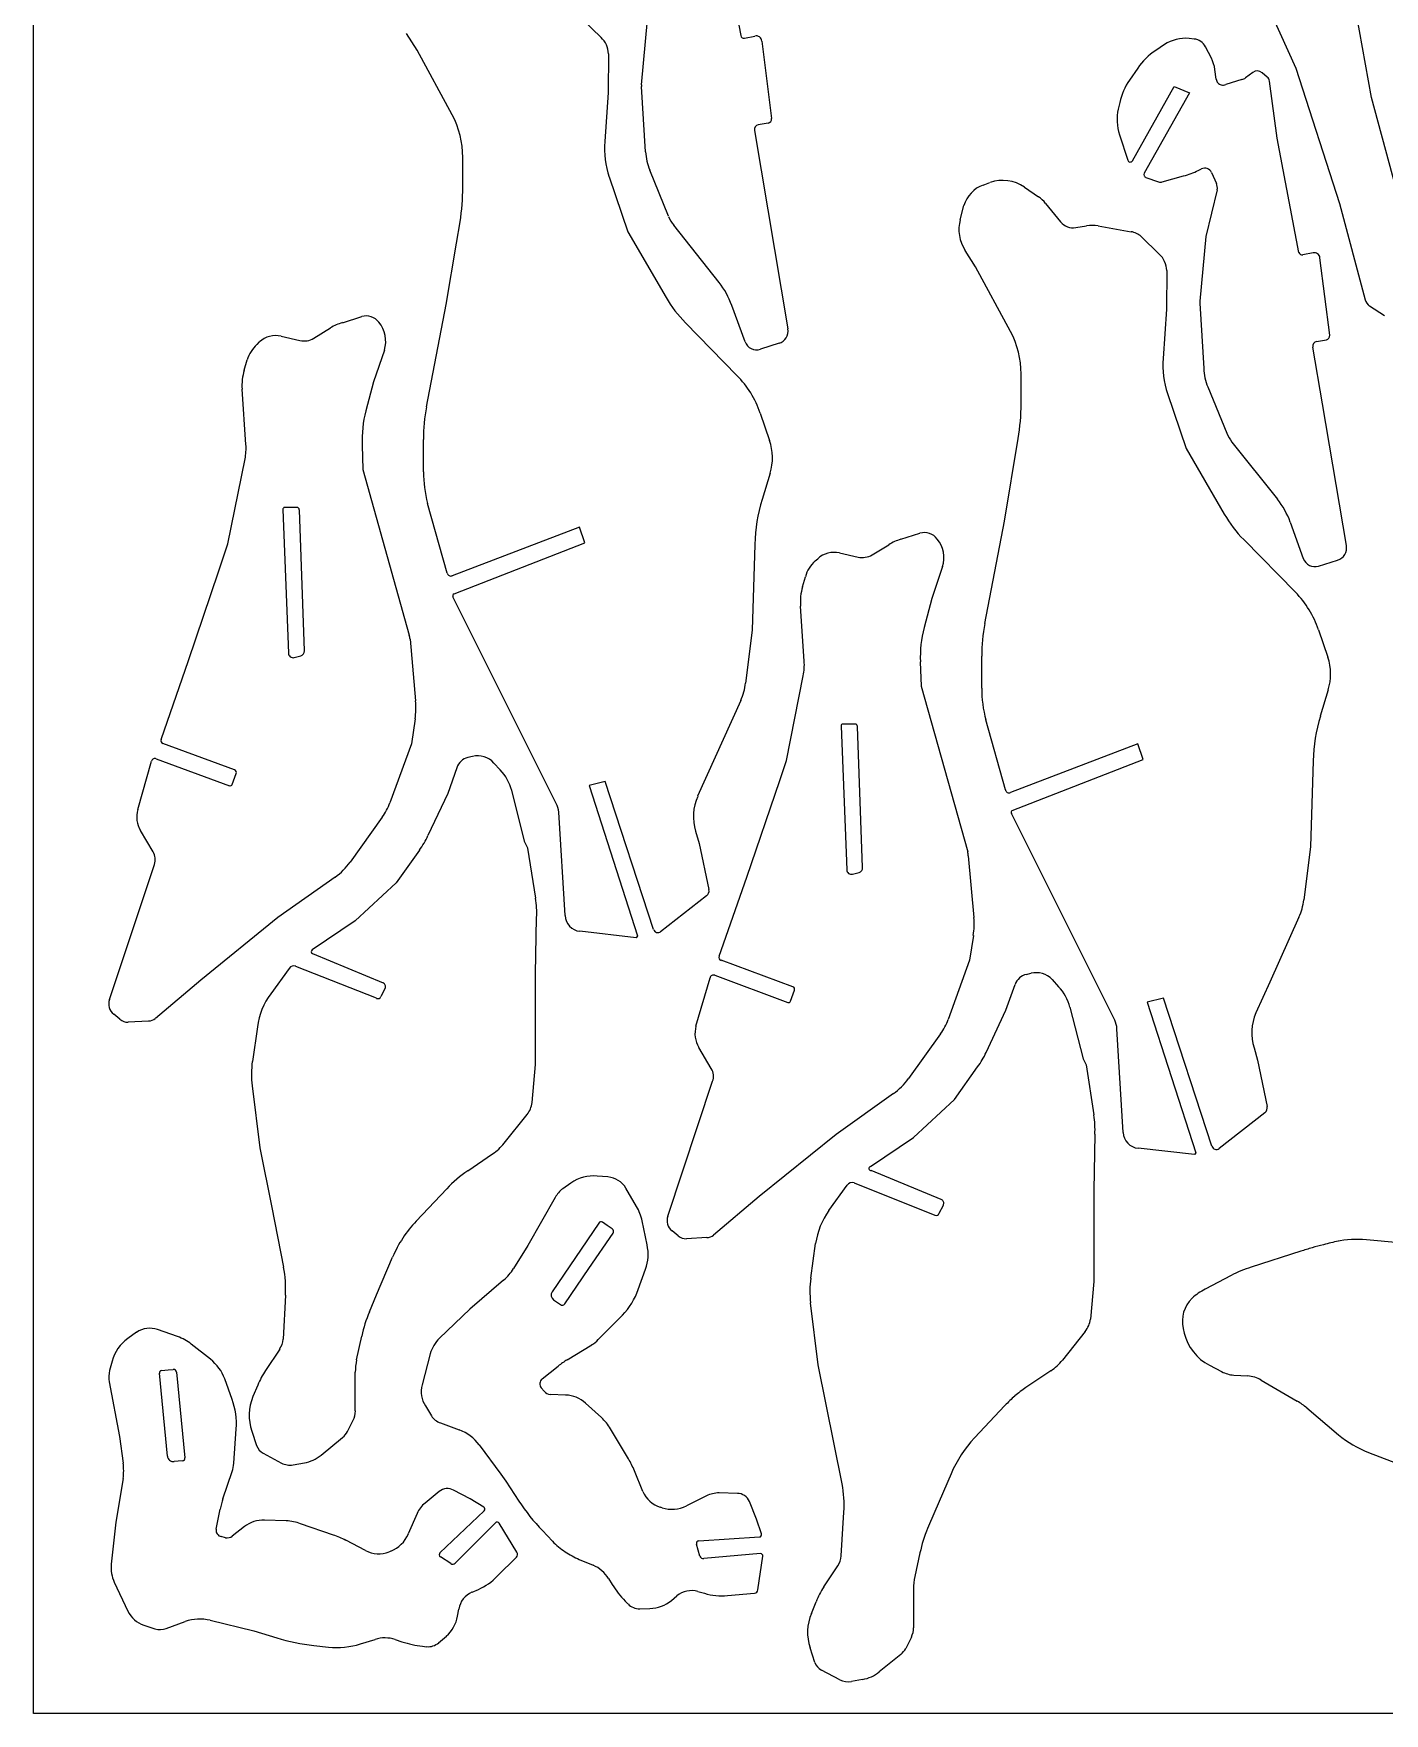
# Model space of a CAD drawing. Extents: x 0 to 10.2, y 0 to 8.
# Drawn here: x 0 to 4.18, y 0 to 5.2 of the extents above; entities that cross this region are included whole.
import ezdxf

# ---------------------------------------------------------------- set-up
doc = ezdxf.new("R2010")
doc.units = 0
doc.layers.add('WHITE', color=7, linetype='CONTINUOUS')

msp = doc.modelspace()

# ---------------------------------------------------------------- linework, layer by layer
at = {"layer": 'WHITE', "linetype": 'CONTINUOUS'}
for p, q in [((0, 0), (0, 8.0345)), ((3.6657, 5.6178), (3.9055, 5.0918)), ((2.1199, 5.5454), (2.1877, 5.192)), ((4.1396, 5.0002), (4.0735, 5.3652)), ((1.6987, 5.2407), (1.7555, 5.1868)), ((1.8806, 5.0402), (1.8997, 5.2407)), ((1.1871, 5.1474), (1.1541, 5.1984)), ((1.2954, 4.9469), (1.1871, 5.1474)), ((2.1993, 5.1845), (2.2311, 5.1908)), ((2.2531, 5.1752), (2.2827, 4.9359)), ((3.4988, 5.1642), (3.4716, 5.1462)), ((3.5903, 5.1816), (3.5747, 5.1833)), ((3.6437, 5.1219), (3.6257, 5.1572)), ((1.7786, 5.1358), (1.7775, 5.0159)), ((3.416, 5.0912), (3.3905, 5.0547)), ((3.6587, 5.0576), (3.6547, 5.0877)), ((3.7375, 5.0559), (3.6888, 5.0408)), ((3.7723, 5.0785), (3.7497, 5.0616)), ((3.8163, 5.064), (3.8007, 5.0773)), ((3.847, 4.8745), (3.8238, 5.0512)), ((3.9055, 5.0918), (4.0399, 4.6729)), ((1.7775, 5.0159), (1.7671, 4.8641)), ((1.8933, 4.8328), (1.8806, 5.035)), ((3.3997, 4.805), (3.5284, 5.0344)), ((3.5759, 5.0153), (3.4362, 4.7667)), ((3.5284, 5.0344), (3.5759, 5.0153)), ((4.2584, 4.5576), (4.1396, 5.0002)), ((3.3603, 4.9852), (3.3557, 4.9649)), ((2.23, 4.8988), (2.3337, 4.2847)), ((2.2723, 4.9214), (2.2416, 4.9156)), ((3.3592, 4.8855), (3.3853, 4.8067)), ((3.9148, 4.5211), (3.847, 4.8745)), ((1.3279, 4.7233), (1.3279, 4.8154)), ((1.781, 4.7546), (1.8389, 4.5854)), ((1.964, 4.6329), (1.9061, 4.776)), ((2.938, 4.7297), (2.9588, 4.7372)), ((3.4414, 4.7528), (3.4803, 4.7395)), ((3.4919, 4.7395), (3.5579, 4.7581)), ((3.6031, 4.7749), (3.6129, 4.7795)), ((3.6442, 4.7685), (3.6593, 4.7349)), ((3.0654, 4.7233), (3.1089, 4.6932)), ((3.6616, 4.7146), (3.6268, 4.5703)), ((2.8667, 4.6225), (2.8783, 4.6659)), ((3.1309, 4.6729), (3.1772, 4.6155)), ((4.0399, 4.6729), (4.1193, 4.3745)), ((1.3082, 4.5495), (1.3192, 4.6161)), ((1.8389, 4.5854), (1.9565, 4.382)), ((2.121, 4.4284), (1.9803, 4.6051)), ((3.2242, 4.5981), (3.2572, 4.6034)), ((3.2937, 4.6034), (3.3951, 4.5854)), ((1.2763, 4.36), (1.3082, 4.5495)), ((2.9142, 4.4765), (2.8818, 4.5275)), ((3.4264, 4.5703), (3.4826, 4.5159)), ((3.6268, 4.5703), (3.6083, 4.3699)), ((3.0226, 4.2766), (2.9142, 4.4765)), ((3.9583, 4.5199), (3.9264, 4.5136)), ((4.0098, 4.265), (3.9797, 4.5049)), ((3.5058, 4.4649), (3.5052, 4.3455)), ((3.6083, 4.3699), (3.6077, 4.3641)), ((0.9554, 4.3038), (1.015, 4.3224)), ((1.2155, 4.0437), (1.2763, 4.36)), ((2.201, 4.2447), (2.1599, 4.3571)), ((3.5052, 4.3455), (3.4942, 4.1932)), ((3.6077, 4.3641), (3.6199, 4.1619)), ((4.1332, 4.3554), (4.179, 4.3258)), ((0.8667, 4.2557), (0.9183, 4.2876)), ((2.0168, 4.3032), (2.1761, 4.1404)), ((0.6912, 4.2366), (0.6987, 4.2442)), ((0.7659, 4.2621), (0.8238, 4.2488)), ((1.0851, 4.2192), (1.0515, 4.1207)), ((2.3065, 4.2401), (2.2485, 4.2216)), ((3.9872, 4.0524), (3.9571, 4.2285)), ((3.9687, 4.2453), (3.9994, 4.2505)), ((0.6518, 4.1567), (0.661, 4.1885)), ((1.0515, 4.1207), (1.0278, 4.0309)), ((3.055, 4.0524), (3.055, 4.1451)), ((0.657, 3.9272), (0.6448, 4.0976)), ((3.5081, 4.0842), (3.566, 3.9145)), ((3.6326, 4.1051), (3.6912, 3.962)), ((2.2479, 4.024), (2.2769, 3.9394)), ((4.0613, 3.6138), (3.9872, 4.0524)), ((1.0162, 3.9249), (1.0185, 3.8496)), ((1.2062, 3.8426), (1.2062, 3.9423)), ((3.0034, 3.6891), (3.0463, 3.9458)), ((3.566, 3.9145), (3.6836, 3.7111)), ((3.7074, 3.9342), (3.8482, 3.7575)), ((0.6014, 3.6196), (0.6541, 3.882)), ((1.0185, 3.8496), (1.1622, 3.3368)), ((2.2786, 3.838), (2.2537, 3.7569)), ((1.2792, 3.5286), (1.219, 3.7447)), ((0.7711, 3.7256), (0.7885, 3.2812)), ((0.8151, 3.732), (0.7769, 3.732)), ((0.8377, 3.2882), (0.8221, 3.725)), ((1.6888, 3.6711), (1.2954, 3.5205)), ((1.7051, 3.6225), (1.6888, 3.6711)), ((2.6825, 3.6335), (2.7421, 3.652)), ((2.9426, 3.3728), (3.0034, 3.6891)), ((3.8876, 3.6868), (3.9281, 3.5738)), ((0.5724, 3.5327), (0.6014, 3.6196)), ((1.3007, 3.4643), (1.7051, 3.6225)), ((2.2317, 3.6178), (2.223, 3.3525)), ((2.493, 3.5912), (2.5509, 3.5784)), ((2.5938, 3.5854), (2.6454, 3.6167)), ((3.7439, 3.6323), (3.9038, 3.4695)), ((2.4177, 3.5663), (2.4258, 3.5732)), ((2.8117, 3.5489), (2.7786, 3.4504)), ((3.9756, 3.5506), (4.0342, 3.5692)), ((0.4797, 3.2586), (0.5724, 3.5327)), ((2.3789, 3.4863), (2.3876, 3.5176)), ((1.617, 2.816), (1.2972, 3.4556)), ((2.7786, 3.4504), (2.7549, 3.36)), ((2.3841, 3.2563), (2.3725, 3.4267)), ((2.223, 3.3525), (2.2027, 3.1885)), ((3.9751, 3.3531), (4.004, 3.2685)), ((1.1645, 3.3247), (1.1819, 3.1335)), ((0.3945, 3.0136), (0.4797, 3.2586)), ((0.8059, 3.2673), (0.8267, 3.2731)), ((2.7433, 3.254), (2.7456, 3.1787)), ((2.9333, 3.1723), (2.9333, 3.272)), ((2.329, 2.9492), (2.3812, 3.2111)), ((2.7456, 3.1787), (2.8899, 2.6659)), ((2.1877, 3.1346), (2.0544, 2.838)), ((4.0052, 3.1671), (3.9808, 3.086)), ((1.1801, 3.0779), (1.1686, 3.0008)), ((3.0063, 2.8583), (2.9461, 3.0744)), ((2.4982, 3.0553), (2.5156, 2.6103)), ((2.5417, 3.0616), (2.504, 3.0616)), ((2.5648, 2.6173), (2.5486, 3.0541)), ((0.6216, 2.9197), (0.3997, 3.0014)), ((1.1686, 3.0008), (1.1025, 2.8183)), ((3.416, 3.0008), (3.0226, 2.8496)), ((3.4322, 2.9521), (3.416, 3.0008)), ((0.3221, 2.7969), (0.365, 2.9469)), ((0.3795, 2.9545), (0.606, 2.871)), ((1.3093, 2.9267), (1.281, 2.8467)), ((1.358, 2.9614), (1.3435, 2.9579)), ((1.4438, 2.9197), (1.4241, 2.9411)), ((2.3082, 2.8867), (2.329, 2.9492)), ((3.0278, 2.794), (3.4322, 2.9521)), ((3.9588, 2.9475), (3.9501, 2.6816)), ((0.6141, 2.8751), (0.6268, 2.9087)), ((1.7682, 2.8838), (1.719, 2.8716)), ((1.719, 2.8716), (1.8684, 2.4058)), ((1.9183, 2.4255), (1.7682, 2.8838)), ((2.2068, 2.5877), (2.3082, 2.8867)), ((1.281, 2.8467), (1.2201, 2.7163)), ((1.5202, 2.6966), (1.4791, 2.856)), ((1.0788, 2.7731), (0.9797, 2.6346)), ((1.6442, 2.4689), (1.6245, 2.7893)), ((3.3447, 2.1457), (3.0249, 2.7853)), ((0.3696, 2.6665), (0.3308, 2.732)), ((2.0481, 2.7302), (2.0591, 2.692)), ((1.1935, 2.6711), (1.1216, 2.5703)), ((1.5295, 2.6781), (1.5202, 2.6966)), ((1.5533, 2.5228), (1.5295, 2.6781)), ((2.0591, 2.692), (2.0892, 2.5495)), ((2.8916, 2.6538), (2.909, 2.4626)), ((3.9501, 2.6816), (3.9299, 2.5176)), ((0.2346, 2.2094), (0.3737, 2.6271)), ((2.533, 2.597), (2.5538, 2.6028)), ((0.9328, 2.5883), (0.756, 2.4626)), ((1.1216, 2.5703), (0.9953, 2.4527)), ((2.1211, 2.3432), (2.2068, 2.5877)), ((2.0817, 2.5298), (1.9397, 2.4191)), ((0.756, 2.4626), (0.5173, 2.2696)), ((0.9953, 2.4527), (0.8621, 2.3629)), ((1.5527, 2.2888), (1.5562, 2.4626)), ((3.9148, 2.4643), (3.825, 2.2633)), ((1.8644, 2.4006), (1.69, 2.4203)), ((1.8684, 2.4058), (1.8644, 2.4006)), ((2.9073, 2.4075), (2.8957, 2.3305)), ((0.8632, 2.3513), (1.0811, 2.2609)), ((0.7902, 2.3056), (0.7335, 2.2273)), ((1.0608, 2.2129), (0.8111, 2.3119)), ((1.5527, 2.0078), (1.5527, 2.2888)), ((2.3487, 2.2488), (2.1268, 2.3305)), ((2.8957, 2.3305), (2.8296, 2.1474)), ((3.0712, 2.287), (3.0857, 2.2905)), ((0.5173, 2.2696), (0.3766, 2.1509)), ((1.0874, 2.2442), (1.0747, 2.2181)), ((2.0492, 2.1265), (2.0927, 2.276)), ((2.1071, 2.2841), (2.3331, 2.2001)), ((2.3418, 2.2042), (2.354, 2.2378)), ((3.0081, 2.1758), (3.0365, 2.2557)), ((3.1512, 2.2708), (3.1709, 2.2488)), ((3.825, 2.2633), (3.7815, 2.1677)), ((3.2062, 2.1851), (3.2474, 2.0257)), ((3.4953, 2.2134), (3.4455, 2.2007)), ((3.4455, 2.2007), (3.5956, 1.7349)), ((3.6454, 1.7552), (3.4953, 2.2134)), ((0.2671, 2.148), (0.2479, 2.1636)), ((0.3557, 2.1427), (0.2925, 2.1393)), ((2.9472, 2.0454), (3.0081, 2.1758)), ((0.6923, 2.1248), (0.6767, 2.0176)), ((2.8059, 2.1028), (2.7068, 1.9643)), ((3.3708, 1.798), (3.3516, 2.1184)), ((2.0967, 1.9956), (2.0579, 2.0611)), ((3.7757, 2.0593), (3.7862, 2.0211)), ((1.5422, 1.8902), (1.5527, 2.0078)), ((2.8487, 1.8994), (2.9206, 2.0008)), ((3.2474, 2.0257), (3.2566, 2.0072)), ((3.2566, 2.0072), (3.2804, 1.8519)), ((3.7862, 2.0211), (3.8163, 1.8786)), ((0.6761, 1.9417), (0.6998, 1.7499)), ((1.9617, 1.5385), (2.1008, 1.9562)), ((2.6599, 1.918), (2.4832, 1.7917)), ((2.7224, 1.7824), (2.8487, 1.8994)), ((1.4559, 1.7644), (1.5266, 1.8531)), ((3.8094, 1.8589), (3.6674, 1.7482)), ((2.4832, 1.7917), (2.2445, 1.5993)), ((2.5892, 1.692), (2.7224, 1.7824)), ((3.2833, 1.7922), (3.2804, 1.6178)), ((0.6998, 1.7499), (0.7369, 1.5651)), ((1.343, 1.6793), (1.42, 1.7314)), ((3.5915, 1.7297), (3.4171, 1.7488)), ((3.5956, 1.7349), (3.5915, 1.7297)), ((2.8082, 1.59), (2.5909, 1.6804)), ((1.1836, 1.5234), (1.2781, 1.6236)), ((1.6616, 1.641), (1.6373, 1.6236)), ((1.7769, 1.6601), (1.7439, 1.663)), ((1.8655, 1.5686), (1.8325, 1.6254)), ((2.4606, 1.5564), (2.5173, 1.6346)), ((2.5382, 1.6416), (2.7879, 1.5419)), ((3.2804, 1.6178), (3.2804, 1.3368)), ((0.7369, 1.5651), (0.7734, 1.3809)), ((1.6135, 1.5964), (1.5289, 1.4475)), ((2.2445, 1.5993), (2.1037, 1.48)), ((2.8018, 1.5477), (2.8146, 1.5732)), ((1.7491, 1.5176), (1.6043, 1.305)), ((1.774, 1.5101), (1.7601, 1.5199)), ((1.7902, 1.4991), (1.774, 1.5101)), ((1.898, 1.4498), (1.8829, 1.524)), ((1.7178, 1.3768), (1.7931, 1.4857)), ((1.9942, 1.4776), (1.9751, 1.4933)), ((2.0828, 1.4724), (2.0197, 1.4689)), ((4.0423, 1.4626), (4.0365, 1.4614)), ((4.336, 1.4452), (4.135, 1.4649)), ((1.0608, 1.2957), (1.1106, 1.4122)), ((1.5289, 1.4475), (1.4849, 1.3768)), ((2.4044, 1.3473), (2.4194, 1.4539)), ((3.92, 1.4301), (3.7671, 1.3809)), ((1.6431, 1.2673), (1.7178, 1.3768)), ((1.8708, 1.3114), (1.8934, 1.3745)), ((3.7045, 1.3554), (3.6245, 1.3131)), ((1.4542, 1.3409), (1.3493, 1.2511)), ((3.2804, 1.3368), (3.2694, 1.2198)), ((0.7792, 1.294), (0.7717, 1.1578)), ((1.0388, 1.243), (1.0608, 1.2957)), ((1.3493, 1.2511), (1.256, 1.1613)), ((1.6089, 1.2795), (1.6297, 1.265)), ((2.427, 1.079), (2.4038, 1.2708)), ((1.7468, 1.1567), (1.8215, 1.2326)), ((0.3186, 1.1793), (0.2914, 1.1601)), ((0.4455, 1.1659), (0.3835, 1.1879)), ((0.9994, 1.0941), (1.015, 1.1677)), ((3.2537, 1.1822), (3.183, 1.0935)), ((3.5567, 1.1914), (3.5596, 1.1769)), ((0.5469, 1.0958), (0.4878, 1.1428)), ((0.7613, 1.1271), (0.7178, 1.0616)), ((1.2271, 1.1126), (1.2022, 1.0165)), ((1.6506, 1.0941), (1.7265, 1.1404)), ((0.2427, 1.09), (0.2352, 1.0616)), ((0.4142, 0.7963), (0.3893, 1.0524)), ((0.3957, 1.0611), (0.4165, 1.0628)), ((0.4165, 1.0628), (0.4322, 1.0645)), ((0.442, 1.0558), (0.4681, 0.7911)), ((0.9953, 0.9359), (0.9953, 1.0558)), ((1.5735, 1.035), (1.6228, 1.075)), ((2.5011, 0.71), (2.427, 1.079)), ((3.1471, 1.0605), (3.0701, 1.0083)), ((3.6379, 1.0773), (3.6755, 1.0576)), ((3.7132, 1.0472), (3.7561, 1.0443)), ((0.234, 1.0257), (0.2653, 0.8571)), ((0.6141, 0.9718), (0.5915, 1.035)), ((0.6934, 1.0159), (0.6784, 0.9805)), ((1.5793, 0.9968), (1.5706, 1.0072)), ((3.7978, 1.0315), (3.9096, 0.966)), ((1.212, 0.9516), (1.2306, 0.9209)), ((1.646, 0.9852), (1.599, 0.9869)), ((1.7566, 0.9156), (1.7074, 0.9603)), ((3.0052, 0.9527), (2.9107, 0.8525)), ((3.9391, 0.9452), (4.037, 0.8623)), ((0.971, 0.8722), (0.9884, 0.907)), ((1.2584, 0.8988), (1.3169, 0.8774)), ((0.2653, 0.8571), (0.2769, 0.7749)), ((0.6193, 0.7743), (0.6268, 0.8803)), ((0.6749, 0.8733), (0.69, 0.8287)), ((0.8893, 0.7992), (0.9559, 0.8536)), ((1.84, 0.7882), (1.785, 0.8809)), ((0.46, 0.7819), (0.4345, 0.7795)), ((0.7103, 0.805), (0.7671, 0.7749)), ((1.3783, 0.831), (1.4455, 0.7401)), ((4.1297, 0.8079), (4.2972, 0.743)), ((0.5857, 0.6642), (0.6141, 0.7482)), ((0.803, 0.7691), (0.8377, 0.7754)), ((1.4455, 0.7401), (1.4611, 0.7192)), ((1.8852, 0.6868), (1.8586, 0.7511)), ((2.8383, 0.7418), (2.7879, 0.6248)), ((0.2769, 0.7273), (0.2543, 0.5918)), ((1.2549, 0.6868), (1.2109, 0.6509)), ((1.3511, 0.6636), (1.2995, 0.6908)), ((1.4611, 0.7192), (1.5011, 0.6572)), ((2.1773, 0.681), (2.1211, 0.6822)), ((0.5649, 0.5698), (0.577, 0.6323)), ((1.2572, 0.4973), (1.3939, 0.6271)), ((1.3928, 0.6381), (1.3511, 0.6636)), ((1.9443, 0.6364), (1.9385, 0.6381)), ((2.0817, 0.6729), (2.0197, 0.6422)), ((2.2363, 0.6016), (2.2143, 0.6555)), ((2.7879, 0.6248), (2.7659, 0.5726)), ((0.2543, 0.5918), (0.2404, 0.462)), ((0.6523, 0.5779), (0.6147, 0.5489)), ((0.7815, 0.5958), (0.7143, 0.5981)), ((0.9275, 0.5518), (0.8262, 0.5871)), ((1.1865, 0.619), (1.1593, 0.5553)), ((1.4287, 0.5895), (1.3041, 0.4649)), ((1.4953, 0.4991), (1.4403, 0.5883)), ((2.252, 0.5553), (2.2363, 0.6016)), ((2.4988, 0.4875), (2.5069, 0.6231)), ((0.5932, 0.5437), (0.5805, 0.5472)), ((1.0272, 0.5037), (0.9658, 0.5356)), ((1.5741, 0.5657), (1.6054, 0.5327)), ((2.0614, 0.4869), (2.0509, 0.524)), ((2.0579, 0.5344), (2.2456, 0.546)), ((1.1048, 0.502), (1.0996, 0.5002)), ((1.2908, 0.4637), (1.2589, 0.4846)), ((1.4345, 0.4243), (1.4936, 0.4834)), ((1.6883, 0.4765), (1.7311, 0.4585)), ((2.2485, 0.4944), (2.073, 0.4794)), ((2.241, 0.382), (2.256, 0.4863)), ((2.7421, 0.4968), (2.7265, 0.4238)), ((1.7786, 0.4174), (1.7902, 0.3988)), ((2.4443, 0.3913), (2.4884, 0.4562)), ((0.2497, 0.4058), (0.2914, 0.3166)), ((1.3563, 0.3751), (1.376, 0.3838)), ((2.055, 0.3774), (2.0753, 0.3716)), ((2.1465, 0.3647), (2.23, 0.3716)), ((2.7224, 0.3849), (2.7224, 0.265)), ((1.3117, 0.3009), (1.3151, 0.3229)), ((1.8302, 0.3473), (1.8389, 0.3386)), ((1.8754, 0.3235), (1.9067, 0.3247)), ((1.9733, 0.3496), (1.9901, 0.3635)), ((2.4061, 0.3096), (2.4206, 0.3455)), ((0.3412, 0.2731), (0.3754, 0.2621)), ((0.4102, 0.2627), (0.4693, 0.2841)), ((0.5463, 0.2881), (0.6813, 0.2552)), ((0.6813, 0.2552), (0.752, 0.2337)), ((0.8667, 0.2105), (0.9119, 0.2053)), ((1.0115, 0.2152), (1.0562, 0.2291)), ((1.1187, 0.2285), (1.1396, 0.2215)), ((1.2033, 0.2082), (1.2155, 0.2065)), ((1.2531, 0.2187), (1.2769, 0.2389)), ((2.7155, 0.236), (2.6981, 0.2013)), ((2.4171, 0.1578), (2.4021, 0.203)), ((2.683, 0.1827), (2.6164, 0.1283)), ((2.4942, 0.1039), (2.4374, 0.1341)), ((2.5649, 0.1051), (2.5301, 0.0987)), ((10.177, 0), (0, 0))]:
    msp.add_line(p, q, dxfattribs=at)
for centre, radius, start, end in [((1.7051, 5.1331), 0.0736, 2.0903, 46.7971), ((2.197, 5.1936), 0.00941, 189.926, 284.2066), ((2.2354, 5.1735), 0.0178, 5.3949, 103.7182), ((3.5646, 5.0634), 0.1204, 85.1676, 123.1163), ((3.5861, 5.1375), 0.0443, 26.497, 84.4461), ((3.5815, 4.9795), 0.1997, 123.4041, 145.9964), ((3.5471, 5.0719), 0.1087, 8.3455, 27.3551), ((3.5592, 4.9403), 0.2039, 145.8629, 167.2787), ((3.6784, 5.0595), 0.0198, 185.5298, 223.0222), ((3.6792, 5.0593), 0.0203, 221.0255, 256.1227), ((3.7271, 5.0934), 0.039, 285.5243, 305.4387), ((3.7857, 5.0598), 0.023, 49.4924, 125.7717), ((3.8007, 5.0461), 0.0237, 12.4082, 48.7604), ((1.9171, 5.0376), 0.0366, 175.9165, 184.0827), ((3.6792, 5.0702), 0.031, 261.0042, 288.1349), ((1.0443, 4.8152), 0.2835, 0.0351, 27.675), ((3.4993, 4.9314), 0.1474, 166.8702, 198.1359), ((2.2446, 4.9012), 0.0148, 101.75, 189.0215), ((2.27, 4.9341), 0.0128, 280.2206, 8.2666), ((2.0441, 4.8436), 0.2778, 175.7773, 198.6994), ((2.0724, 4.8432), 0.1793, 183.3339, 202.0076), ((3.3928, 4.8088), 0.00787, 195.3647, 330.9854), ((2.9987, 4.6272), 0.117, 55.2243, 109.9152), ((3.4449, 4.7621), 0.00985, 151.6266, 249.4836), ((3.4861, 4.7575), 0.0189, 252.1197, 287.878), ((3.4721, 5.0581), 0.3121, 285.9653, 294.8245), ((3.623, 4.7582), 0.0236, 25.9357, 115.3045), ((3.6315, 4.7214), 0.0308, 347.1916, 25.8429), ((0.6755, 4.7223), 0.6524, 350.6364, 0.0916), ((2.9691, 4.6407), 0.0942, 109.2817, 164.485), ((3.0475, 4.6045), 0.1079, 39.3762, 55.3272), ((2.0672, 4.6746), 0.1113, 202.023, 218.6595), ((2.9798, 4.5917), 0.1172, 164.7776, 213.2394), ((3.2157, 4.6472), 0.0498, 219.524, 279.8458), ((3.2755, 4.4943), 0.1106, 80.5035, 99.4968), ((3.3857, 4.5259), 0.0602, 47.5335, 81.036), ((3.4322, 4.4622), 0.0736, 2.091, 46.7973), ((3.9242, 4.5229), 0.00958, 190.8314, 283.2771), ((3.9618, 4.5022), 0.0181, 8.5668, 101.2402), ((1.9121, 4.2684), 0.2632, 19.7115, 37.4501), ((2.3025, 4.5842), 0.4007, 210.2988, 224.5196), ((4.1512, 4.3831), 0.0331, 195.036, 236.9511), ((1.0292, 4.2756), 0.0489, 36.965, 106.8682), ((0.7493, 4.1893), 0.0746, 77.1721, 132.7342), ((1.0003, 4.1506), 0.1597, 106.3508, 120.9104), ((0.9988, 4.2468), 0.0906, 342.2784, 39.9284), ((2.2949, 4.2778), 0.0394, 287.0518, 10.1481), ((2.7717, 4.145), 0.2833, 0.0234, 27.692), ((3.997, 4.2633), 0.013, 280.8078, 7.6955), ((0.7639, 4.1575), 0.1075, 132.6253, 163.2413), ((0.8368, 4.3043), 0.0571, 256.8528, 301.5921), ((2.2369, 4.2581), 0.0383, 200.3806, 287.6138), ((3.9716, 4.2309), 0.0147, 101.3991, 189.5363), ((3.7714, 4.1732), 0.278, 175.8881, 198.6729), ((3.7989, 4.1722), 0.1793, 183.3147, 201.9895), ((0.8117, 4.1079), 0.1672, 163.0402, 183.5355), ((1.956, 3.9243), 0.3085, 18.8596, 44.4823), ((1.3901, 3.9377), 0.3741, 165.567, 181.9588), ((1.743, 3.9443), 0.5368, 169.3329, 180.2164), ((2.4026, 4.0519), 0.6524, 350.6364, 0.0407), ((3.7944, 4.0036), 0.1112, 201.9369, 218.5776), ((0.489, 3.9153), 0.1684, 348.6088, 4.0645), ((2.1216, 3.886), 0.1642, 342.9969, 18.9672), ((1.5741, 3.8407), 0.3679, 179.7023, 195.1261), ((2.73, 3.6103), 0.4983, 162.8924, 179.134), ((3.6408, 3.5956), 0.2631, 20.2828, 37.9778), ((0.7769, 3.7262), 0.00579, 89.7188, 185.7343), ((0.8151, 3.725), 0.00695, 0, 90), ((4.0296, 3.9133), 0.4007, 210.2988, 224.5196), ((2.756, 3.6051), 0.0489, 36.2713, 106.4858), ((2.4764, 3.5184), 0.0746, 77.172, 132.7339), ((2.7293, 3.4808), 0.1597, 107.0477, 121.6948), ((2.7258, 3.5767), 0.0903, 342.0918, 39.4778), ((4.0226, 3.6068), 0.0394, 287.1029, 10.1537), ((2.4907, 3.4875), 0.1074, 132.8141, 163.7151), ((2.5639, 3.634), 0.0571, 256.8529, 301.5925), ((3.964, 3.5872), 0.0383, 200.3788, 287.6141), ((1.2909, 3.5318), 0.0121, 194.9695, 291.9028), ((2.5394, 3.439), 0.1673, 163.5733, 184.236), ((1.3027, 3.4584), 0.00621, 109.3247, 207.0779), ((3.6828, 3.2542), 0.3086, 18.6832, 44.2469), ((1.0981, 3.3183), 0.0668, 5.4781, 16.1231), ((3.1179, 3.2667), 0.3748, 165.5792, 181.9402), ((3.4701, 3.2734), 0.5368, 169.3329, 180.1546), ((0.8028, 3.2813), 0.0143, 180.3006, 282.3846), ((0.8228, 3.2875), 0.0149, 285.1201, 2.6737), ((2.2161, 3.2444), 0.1684, 348.6089, 4.0645), ((3.8482, 3.216), 0.1644, 342.6951, 18.6202), ((2.0197, 3.2105), 0.1844, 335.6901, 353.1429), ((3.3012, 3.1704), 0.3679, 179.7021, 195.1261), ((0.9548, 3.1127), 0.228, 351.2007, 5.2195), ((4.4571, 2.9393), 0.4983, 162.8796, 179.054), ((2.504, 3.0559), 0.00579, 89.7194, 185.7336), ((2.5417, 3.0547), 0.00698, 355.4349, 89.9785), ((0.4032, 3.0101), 0.00936, 158.1986, 248.1974), ((1.3736, 2.8943), 0.0689, 42.8292, 103.0361), ((0.3755, 2.9444), 0.0108, 68.5231, 166.4261), ((0.6187, 2.9116), 0.00861, 340.3452, 70.3456), ((1.3544, 2.9117), 0.0475, 103.2572, 161.6533), ((1.3363, 2.8184), 0.1477, 14.7287, 43.2989), ((0.6078, 2.8776), 0.00679, 254.6591, 338.4708), ((0.9259, 2.8823), 0.1878, 324.4521, 340.0729), ((1.5553, 2.7842), 0.0694, 4.2595, 27.2708), ((2.193, 2.7757), 0.1519, 155.7996, 197.432), ((3.018, 2.8607), 0.0119, 191.4737, 292.215), ((0.4025, 2.7746), 0.0834, 164.5249, 210.7522), ((3.0303, 2.7883), 0.00622, 114.1811, 208.9529), ((0.9645, 2.8366), 0.2825, 324.1454, 334.8013), ((0.3287, 2.6424), 0.0475, 341.2567, 30.5216), ((2.8249, 2.6505), 0.0668, 2.8352, 13.3971), ((0.8225, 2.7468), 0.1931, 304.8101, 324.4789), ((2.5301, 2.6112), 0.0145, 183.5315, 281.5189), ((2.55, 2.6171), 0.0149, 285.118, 0.447), ((2.0701, 2.5455), 0.0195, 306.289, 11.8431), ((1.2544, 2.4783), 0.3021, 357.0213, 8.4797), ((3.7469, 2.5405), 0.1844, 335.5789, 352.8595), ((1.6964, 2.4721), 0.0522, 183.4973, 262.9938), ((2.6818, 2.4422), 0.2281, 351.2627, 5.1298), ((1.9314, 2.4303), 0.0139, 200.0441, 306.8391), ((0.865, 2.3574), 0.00627, 117.5115, 253.9087), ((2.1301, 2.3396), 0.00973, 158.4086, 250.4817), ((0.8046, 2.2958), 0.0174, 68.1733, 145.8069), ((3.1012, 2.2234), 0.0688, 43.4846, 103.023), ((1.0762, 2.2495), 0.0125, 334.7422, 66.7656), ((2.1032, 2.2742), 0.0107, 68.1182, 170.3772), ((2.3459, 2.2407), 0.00861, 340.3451, 70.3467), ((3.0815, 2.2406), 0.0475, 102.528, 161.4544), ((3.0634, 2.1475), 0.1477, 14.7287, 43.299), ((0.274, 2.1961), 0.0416, 161.3127, 231.2156), ((0.9191, 2.0933), 0.229, 144.1826, 172.1036), ((1.0648, 2.2233), 0.0112, 248.9829, 332.1287), ((2.3354, 2.2065), 0.00678, 250.0176, 340.0181), ((0.291, 2.1764), 0.0372, 229.9314, 272.412), ((0.3539, 2.1782), 0.0355, 272.9045, 309.6976), ((2.6533, 2.2127), 0.1881, 324.2386, 339.6836), ((3.2823, 2.1152), 0.0694, 2.6308, 25.9876), ((3.9197, 2.106), 0.1513, 155.9373, 197.9494), ((2.1295, 2.1039), 0.0834, 164.2351, 210.8953), ((2.6924, 2.1674), 0.2825, 323.869, 334.422), ((0.967, 1.9775), 0.2931, 172.1262, 187.0055), ((2.0556, 1.9714), 0.0476, 341.3447, 30.4621), ((2.5499, 2.0762), 0.1927, 304.7903, 324.4986), ((1.4671, 1.9), 0.0758, 321.7635, 352.5385), ((3.7969, 1.8743), 0.0198, 308.7667, 12.3534), ((2.9815, 1.8075), 0.3022, 357.1096, 8.4564), ((3.4229, 1.8007), 0.0522, 182.9009, 263.6284), ((1.3288, 1.8666), 0.1631, 303.9948, 321.2003), ((3.6588, 1.7591), 0.014, 196.6344, 308.3115), ((1.5618, 1.3582), 0.3886, 124.2872, 136.9154), ((1.7325, 1.5408), 0.1227, 84.6774, 125.2853), ((2.5901, 1.6862), 0.00586, 98.5329, 278.5327), ((1.6855, 1.5575), 0.0818, 126.1321, 151.639), ((1.7708, 1.5885), 0.0719, 30.8774, 85.1124), ((2.532, 1.6253), 0.0174, 69.2537, 147.6127), ((1.7382, 1.4933), 0.1479, 11.9788, 30.6021), ((2.8033, 1.5786), 0.0125, 334.7422, 66.7661), ((1.4615, 1.2615), 0.3818, 136.697, 156.7649), ((1.7556, 1.514), 0.00744, 52.5908, 151.0326), ((2.0013, 1.5256), 0.0416, 161.994, 230.9294), ((2.6463, 1.4224), 0.229, 144.1827, 172.1036), ((2.7917, 1.5524), 0.0112, 250.2453, 335.1615), ((1.785, 1.491), 0.00964, 327.2643, 57.2652), ((2.0181, 1.5061), 0.0372, 229.9314, 272.413), ((2.0818, 1.5079), 0.0355, 271.685, 308.1054), ((4.2691, 0.3932), 1.0933, 102.2876, 104.755), ((4.0977, 1.0986), 0.3682, 84.1974, 98.6668), ((1.7626, 1.4203), 0.1386, 340.6862, 12.2873), ((4.2628, 0.3919), 1.0933, 106.3307, 108.2707), ((4.2503, 0.3887), 1.093, 103.7409, 105.6563), ((0.4264, 1.3143), 0.3534, 356.7108, 10.8678), ((1.3495, 1.4615), 0.1597, 310.969, 327.9808), ((3.8864, 0.9984), 0.4006, 107.3318, 117.006), ((1.6193, 1.2946), 0.0183, 145.3051, 235.3047), ((1.6659, 1.3846), 0.2176, 315.6689, 340.3297), ((2.6946, 1.3067), 0.2931, 172.0461, 187.0407), ((3.7149, 1.141), 0.1944, 117.7108, 132.3426), ((1.6351, 1.2734), 0.00998, 237.3243, 322.5327), ((3.6518, 1.2143), 0.0978, 133.9408, 193.511), ((1.4309, 1.0779), 0.4254, 157.1713, 167.8224), ((3.1941, 1.229), 0.0758, 321.8463, 353.0397), ((0.3619, 1.0592), 0.1231, 124.9392, 165.4994), ((0.3596, 1.12), 0.072, 70.5881, 124.6747), ((0.3964, 1.0262), 0.1481, 51.9108, 70.6507), ((0.7097, 1.1618), 0.0621, 326.1024, 356.3636), ((1.3291, 1.0849), 0.1057, 133.7014, 164.7741), ((1.6695, 1.2324), 0.1082, 301.7674, 315.5506), ((3.7078, 1.2127), 0.1524, 193.5661, 242.6849), ((0.462, 0.9868), 0.1382, 20.4182, 52.0902), ((1.179, 1.0558), 0.1837, 167.981, 180), ((1.7894, 0.8625), 0.27, 120.9237, 128.0895), ((3.0559, 1.1957), 0.1631, 303.9949, 321.2003), ((0.3139, 1.0411), 0.0814, 165.3998, 190.9183), ((0.3968, 1.0536), 0.00757, 98.3788, 189.2423), ((0.4328, 1.0553), 0.00929, 3.5763, 93.5762), ((0.9368, 0.9156), 0.2632, 146.3099, 157.613), ((3.7184, 1.1393), 0.0923, 242.3008, 266.7518), ((3.7505, 0.9514), 0.093, 59.4404, 86.5706), ((1.2816, 0.9953), 0.0822, 165.092, 212.1552), ((1.5854, 1.0197), 0.0194, 127.8299, 220.2656), ((1.6001, 1.0136), 0.0267, 219.0683, 267.7973), ((3.2882, 0.687), 0.3884, 124.1617, 130.5069), ((0.4095, 0.8967), 0.2179, 355.6854, 20.1692), ((0.8205, 0.9223), 0.1535, 157.7013, 198.5836), ((0.9306, 0.9362), 0.0648, 333.2058, 359.795), ((1.6428, 0.8892), 0.096, 47.7298, 88.1093), ((3.2894, 0.688), 0.3884, 130.7529, 137.0426), ((3.7986, 0.7775), 0.2188, 50.039, 59.5229), ((1.277, 0.9509), 0.0553, 212.9263, 250.3387), ((1.6558, 0.8044), 0.1501, 30.6412, 47.8335), ((0.9203, 0.898), 0.0568, 308.7749, 333.0391), ((1.2701, 0.7516), 0.1342, 36.291, 69.6089), ((3.1892, 0.5912), 0.3818, 136.8262, 156.773), ((4.2458, 1.1116), 0.3252, 230.0492, 249.082), ((0.4322, 0.7974), 0.0181, 183.5217, 277.192), ((0.4609, 0.7892), 0.00741, 262.6838, 14.5905), ((0.7295, 0.8419), 0.0416, 198.4352, 242.5425), ((0.8177, 0.8867), 0.1131, 280.1957, 309.2729), ((1.5776, 0.6335), 0.3046, 22.7121, 30.5153), ((0.1189, 0.7511), 0.1598, 351.4497, 8.5503), ((0.511, 0.7824), 0.1086, 341.6617, 355.7184), ((0.7933, 0.8234), 0.0552, 241.591, 280.0846), ((1.2803, 0.655), 0.0407, 61.7924, 128.5834), ((1.9647, 0.7203), 0.0863, 202.8803, 252.3312), ((2.1202, 0.5976), 0.0846, 89.3998, 117.0812), ((2.1767, 0.6404), 0.0406, 21.801, 89.1812), ((2.1541, 0.6433), 0.3534, 356.7108, 10.8678), ((0.8414, 0.5773), 0.2701, 161.2424, 168.2538), ((1.2639, 0.5852), 0.0844, 128.8996, 156.3729), ((1.3891, 0.6322), 0.00697, 313.6522, 58.5485), ((2.0197, 0.9959), 0.6193, 213.1474, 223.9956), ((1.9748, 0.7324), 0.1008, 252.3984, 296.4177), ((0.7114, 0.502), 0.0962, 88.2748, 127.9053), ((0.7754, 0.4453), 0.1506, 70.3106, 87.6636), ((1.4341, 0.5846), 0.00722, 30.5804, 138.0043), ((3.1583, 0.4082), 0.4254, 157.2553, 167.9815), ((0.584, 0.5663), 0.0194, 169.6953, 259.6968), ((0.5983, 0.5696), 0.0264, 259.0102, 308.3265), ((0.828, 0.264), 0.3045, 63.0986, 70.9204), ((1.0667, 0.5954), 0.101, 292.2093, 336.5587), ((1.7822, 0.7047), 0.2467, 224.2292, 236.0003), ((2.0584, 0.5265), 0.0079, 93.7862, 198.8319), ((2.2454, 0.553), 0.00696, 271.9089, 19.3345), ((1.0672, 0.5802), 0.0863, 242.4114, 292.0925), ((1.2629, 0.4916), 0.00807, 134.9222, 240.6033), ((1.4851, 0.4923), 0.0123, 313.856, 33.4654), ((1.7828, 0.7043), 0.2467, 235.8343, 247.4743), ((2.0715, 0.4897), 0.0105, 195.7277, 278.2643), ((2.2491, 0.4874), 0.00704, 351.0486, 94.709), ((2.4368, 0.4908), 0.0621, 326.147, 356.9507), ((0.3453, 0.4504), 0.1055, 173.6945, 205.0169), ((1.2968, 0.4726), 0.0107, 236.2242, 313.7152), ((1.2967, 0.5606), 0.1938, 294.1434, 315.3149), ((1.6917, 0.3649), 0.1015, 31.0871, 67.1362), ((2.9061, 0.3854), 0.1837, 167.9363, 180.1349), ((1.384, 0.3109), 0.0699, 113.3793, 170.0778), ((2.0469, 0.5564), 0.3012, 211.5497, 223.9867), ((2.0355, 0.3098), 0.0703, 73.9248, 130.2533), ((2.1295, 0.5581), 0.1942, 253.8034, 275.049), ((2.2289, 0.3838), 0.0122, 275.1697, 351.8315), ((2.665, 0.2477), 0.2632, 146.9465, 158.1892), ((0.366, 0.3517), 0.0824, 205.2503, 252.5331), ((1.8744, 0.3727), 0.0492, 223.8546, 271.2159), ((1.9048, 0.4313), 0.1066, 271.0275, 309.9969), ((0.3919, 0.3147), 0.0551, 252.5741, 289.3298), ((0.5144, 0.1578), 0.1341, 76.2637, 109.6872), ((1.2061, 0.3193), 0.1071, 311.361, 350.0997), ((2.5479, 0.2508), 0.1535, 157.489, 198.1531), ((2.6577, 0.2652), 0.0648, 333.2057, 359.795), ((0.9315, 0.8266), 0.6195, 253.1581, 263.9983), ((0.938, 0.4504), 0.2465, 263.9276, 287.3701), ((1.0866, 0.1318), 0.1019, 71.5892, 107.3498), ((1.2327, 0.5078), 0.301, 251.9835, 264.4002), ((1.2204, 0.2558), 0.0495, 264.3633, 311.4443), ((2.4566, 0.171), 0.0416, 198.4341, 242.5424), ((2.6475, 0.227), 0.0568, 308.7749, 333.0392), ((2.5457, 0.2166), 0.1131, 279.7325, 308.6779), ((2.5196, 0.1529), 0.0552, 242.5544, 280.9283)]:
    msp.add_arc(centre, radius, start, end, dxfattribs=at)

doc.saveas('drawing.dxf')
